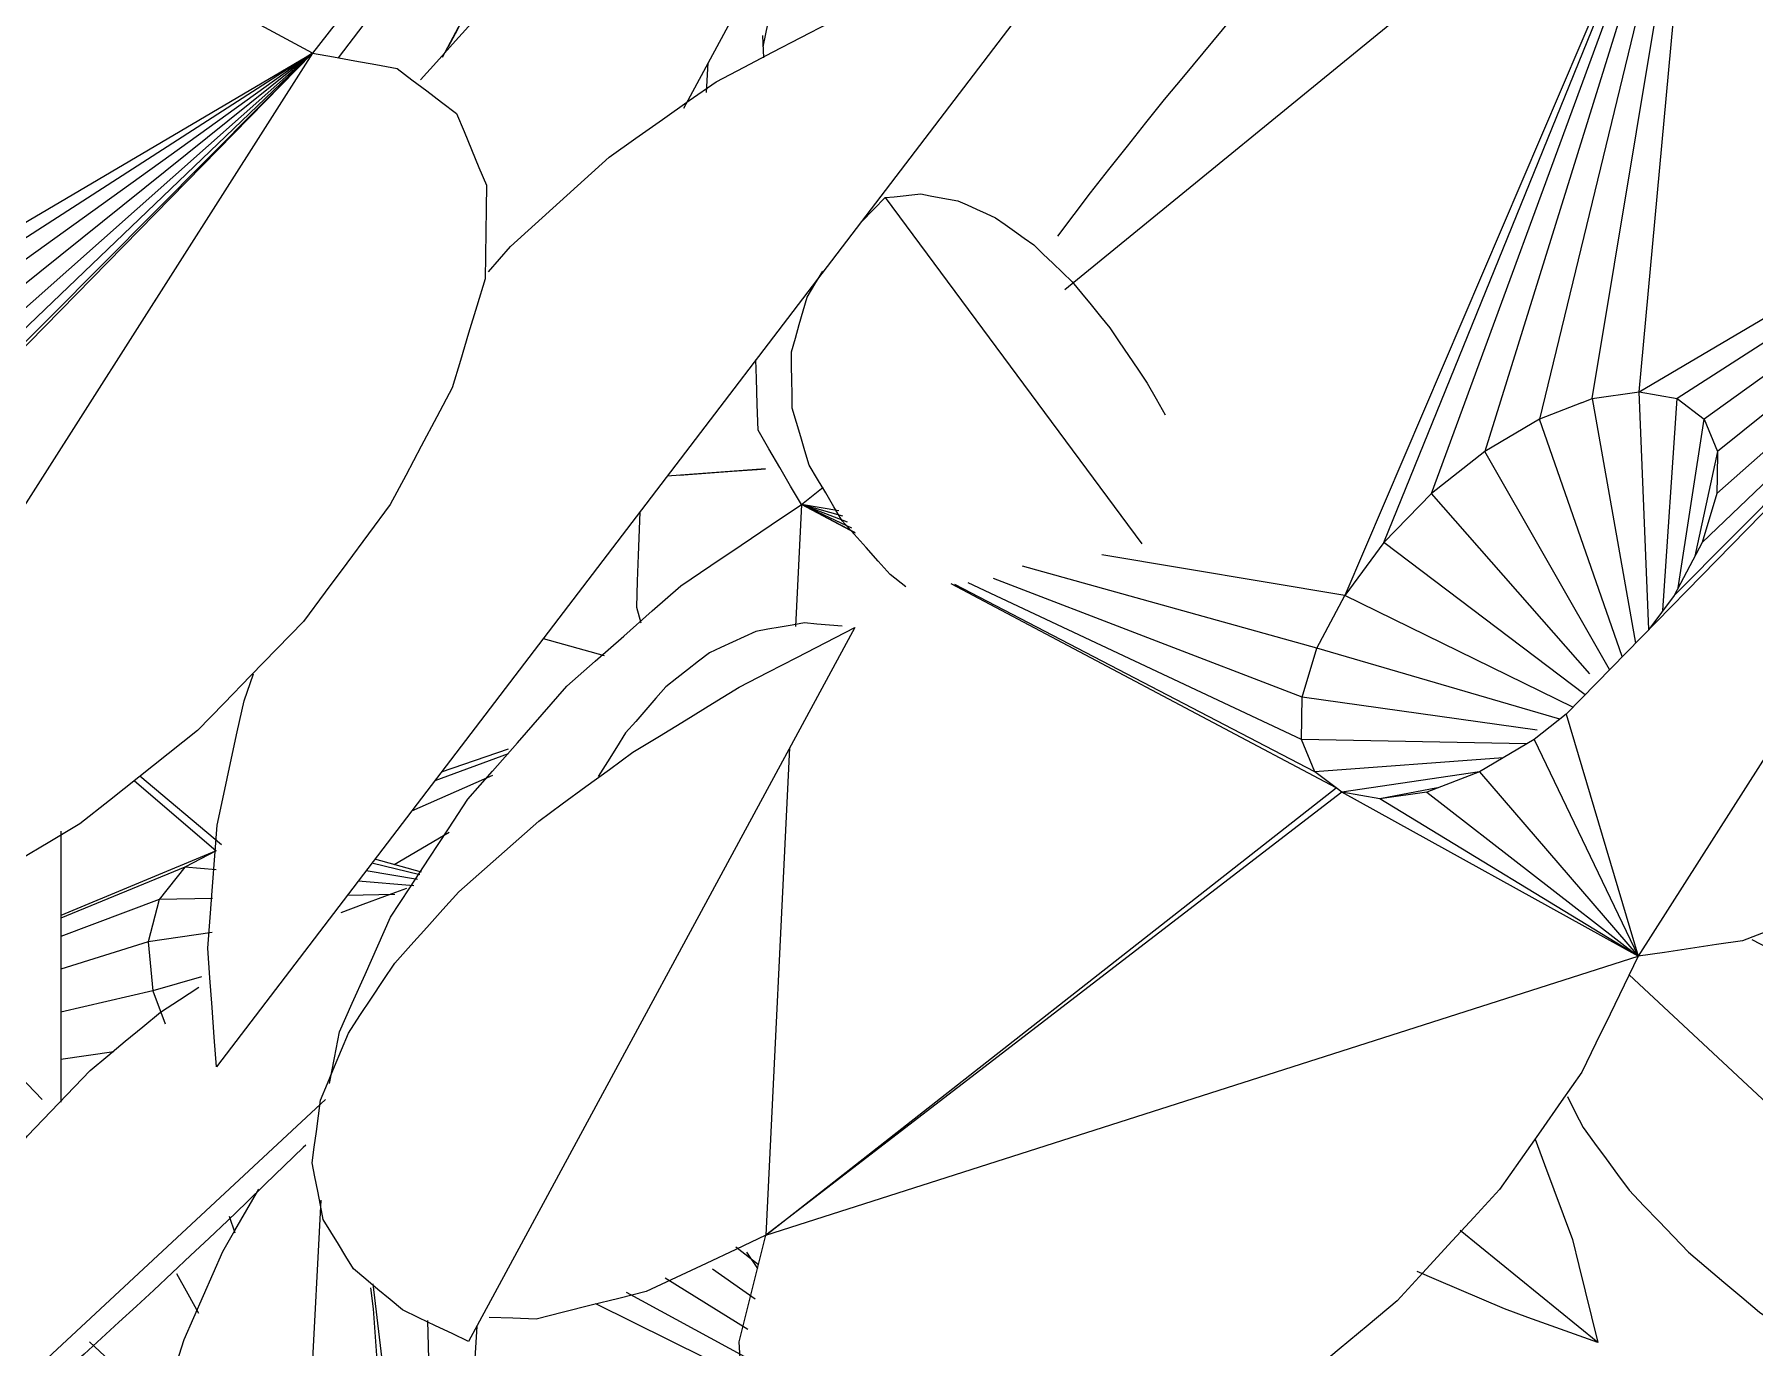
# Model space of a CAD drawing. Header units: metres. Extents: x 13.9 to 26.7, y -0.2 to 3.2.
# Drawn here: x 21.1602 to 21.2292, y 1.5517 to 1.6043 of the extents above; entities that cross this region are included whole.
import ezdxf

# ---------------------------------------------------------------- set-up
doc = ezdxf.new("R2010")
doc.units = ezdxf.units.M
for name, color, linetype, lineweight in [('Importações nas famílias', 10, 'Continuous', 5), ('Quadro estrutural', 7, 'Continuous', 5), ('Vegetação', 7, 'Continuous', 5)]:
    doc.layers.add(name, color=color, linetype=linetype, lineweight=lineweight)

# ---------------------------------------------------------------- blocks, each defined once
blk = doc.blocks.new('Planta_pergolado_12200 - plantas pergolado_skp_Component_12-V46-Corte 1')
at = {"layer": 'Importações nas famílias'}
for p, q in [((16.698752, 1.012102), (16.698248, 1.021871)), ((16.695455, 1.015066), (16.695533, 1.013999)), ((16.705065, 1.005579), (16.705248, 1.006475)), ((16.696937, 1.002408), (16.697143, 1.001428)), ((16.699397, 0.999596), (16.699336, 1.000785))]:
    blk.add_line(p, q, dxfattribs=at)
at = {"layer": 'Importações nas famílias', "flags": 128}
for points in [[(16.695536, 1.025131), (16.69547, 1.024198), (16.695404, 1.023264)], [(16.695404, 1.023264), (16.695386, 1.022262), (16.695368, 1.02126), (16.69535, 1.020258), (16.695332, 1.019255)], [(16.695332, 1.019255), (16.695363, 1.018208), (16.695393, 1.017161), (16.695424, 1.016114), (16.695455, 1.015066)], [(16.705647, 1.01041), (16.705646, 1.011396), (16.705646, 1.012174)], [(16.705248, 1.006475), (16.705348, 1.007459), (16.705448, 1.008443), (16.705547, 1.009426), (16.705647, 1.01041)], [(16.696286, 1.006422), (16.696434, 1.005509), (16.696601, 1.004475), (16.696769, 1.003442), (16.696937, 1.002408)]]:
    blk.add_lwpolyline(points, dxfattribs=at)
blk = doc.blocks.new('Planta_pergolado_12200 - plantas pergolado_skp_Component_16-V2836-Corte 1')
at = {"extrusion": (0, 0, -1), "zscale": -0.9999999999999996}
blk.add_blockref('Planta_pergolado_12200 - plantas pergolado_skp_Component_12-V46-Corte 1', (-37.88655, 0.602393), dxfattribs=at)
blk = doc.blocks.new('Planta_pergolado_12200 - plantas pergolado_skp_-V2895-Corte 1')
blk.add_blockref('Planta_pergolado_12200 - plantas pergolado_skp_Component_16-V2836-Corte 1', (0, 0))
blk = doc.blocks.new('Planta_pergolado_12200 - plantas pergolado_skp_Component_17-V2954-Corte 1')
at = {"layer": 'Importações nas famílias'}
for p, q in [((21.201521, 1.594086), (21.226844, 1.614766)), ((21.226844, 1.614766), (21.212754, 1.581822)), ((21.214325, 1.583936), (21.226844, 1.614766)), ((21.21624, 1.585906), (21.226844, 1.614766)), ((21.226844, 1.614766), (21.218367, 1.587597)), ((21.226844, 1.614766), (21.220562, 1.588895)), ((21.222675, 1.589711), (21.226844, 1.614766)), ((21.224562, 1.589989), (21.226844, 1.614766)), ((21.247591, 1.603573), (21.221634, 1.577061)), ((21.247591, 1.603573), (21.224529, 1.567351)), ((21.224562, 1.589989), (21.247591, 1.603573)), ((21.247591, 1.603573), (21.225971, 1.581822)), ((21.247591, 1.603573), (21.226096, 1.589711)), ((21.247591, 1.603573), (21.227091, 1.583936)), ((21.247591, 1.603573), (21.22717, 1.588895)), ((21.247591, 1.603573), (21.227685, 1.585906)), ((21.247591, 1.603573), (21.227712, 1.587597)), ((21.222675, 1.589711), (21.224562, 1.589989)), ((21.224955, 1.580456), (21.224562, 1.589989)), ((21.224562, 1.589989), (21.226096, 1.589711)), ((21.22225, 1.589547), (21.220562, 1.588895)), ((21.22225, 1.589547), (21.222675, 1.589711)), ((21.222675, 1.589711), (21.224414, 1.579901)), ((21.225519, 1.581215), (21.226096, 1.589711)), ((21.226096, 1.589711), (21.22717, 1.588895)), ((21.220562, 1.588895), (21.218367, 1.587597)), ((21.223889, 1.579365), (21.220562, 1.588895)), ((21.226127, 1.582118), (21.22717, 1.588895)), ((21.22717, 1.588895), (21.227712, 1.587597)), ((21.218367, 1.587597), (21.21624, 1.585906)), ((21.22338, 1.578845), (21.218367, 1.587597)), ((21.227712, 1.587597), (21.226801, 1.583388)), ((21.227712, 1.587597), (21.227696, 1.586583)), ((21.227696, 1.586583), (21.227685, 1.585906)), ((21.19096, 1.585462), (21.191824, 1.586167)), ((21.21624, 1.585906), (21.214325, 1.583936)), ((21.222586, 1.578677), (21.21624, 1.585906)), ((21.227685, 1.585906), (21.227091, 1.583936)), ((21.19096, 1.585462), (21.190721, 1.58057)), ((21.192461, 1.585211), (21.19096, 1.585462)), ((21.192617, 1.585), (21.19096, 1.585462)), ((21.1928, 1.584754), (21.19096, 1.585462)), ((21.192977, 1.584515), (21.19096, 1.585462)), ((21.1931, 1.584348), (21.19096, 1.585462)), ((21.193125, 1.584315), (21.19096, 1.585462)), ((21.214325, 1.583936), (21.212754, 1.581822)), ((21.222394, 1.577838), (21.214325, 1.583936)), ((21.227091, 1.583936), (21.225971, 1.581822)), ((21.212754, 1.581822), (21.203005, 1.58345)), ((21.21104, 1.577739), (21.198657, 1.582501)), ((21.211634, 1.579709), (21.199829, 1.582993)), ((21.212414, 1.574098), (21.19696, 1.582283)), ((21.211555, 1.574749), (21.19711, 1.582263)), ((21.211013, 1.576047), (21.197646, 1.582323)), ((21.211634, 1.579709), (21.212754, 1.581822)), ((21.221909, 1.577342), (21.212754, 1.581822)), ((21.225971, 1.581822), (21.224949, 1.580447)), ((21.21104, 1.577739), (21.211634, 1.579709)), ((21.221379, 1.576859), (21.211634, 1.579709)), ((21.211013, 1.576047), (21.21104, 1.577739)), ((21.220468, 1.576414), (21.21104, 1.577739)), ((21.221634, 1.577061), (21.220358, 1.576047)), ((21.221634, 1.577061), (21.224529, 1.567351)), ((21.190484, 1.575702), (21.18953, 1.556157)), ((21.220045, 1.575862), (21.211013, 1.576047)), ((21.211555, 1.574749), (21.211013, 1.576047)), ((21.220358, 1.576047), (21.218164, 1.574749)), ((21.220358, 1.576047), (21.224529, 1.567351)), ((21.21911, 1.575309), (21.211555, 1.574749)), ((21.212414, 1.574098), (21.211555, 1.574749)), ((21.218164, 1.574739), (21.21263, 1.573933)), ((21.218164, 1.574749), (21.21605, 1.573933)), ((21.218164, 1.574749), (21.224529, 1.567351)), ((21.18953, 1.556157), (21.212414, 1.574098)), ((21.21263, 1.573933), (21.18953, 1.556157)), ((21.21263, 1.573933), (21.212414, 1.574098)), ((21.214163, 1.573655), (21.21263, 1.573933)), ((21.224529, 1.567351), (21.21263, 1.573933)), ((21.216475, 1.574098), (21.214163, 1.573655)), ((21.21605, 1.573933), (21.214163, 1.573655)), ((21.224529, 1.567351), (21.214163, 1.573655)), ((21.21605, 1.573933), (21.224529, 1.567351)), ((21.18953, 1.556157), (21.224529, 1.567351))]:
    blk.add_line(p, q, dxfattribs=at)
at = {"layer": 'Importações nas famílias', "flags": 128}
for points in [[(21.189222, 1.588441), (21.189187, 1.589479), (21.189152, 1.590516), (21.189126, 1.591271)], [(21.19096, 1.585462), (21.190525, 1.586206), (21.190091, 1.586951), (21.189656, 1.587696), (21.189222, 1.588441)], [(21.186113, 1.582207), (21.187325, 1.583021), (21.188536, 1.583834), (21.189748, 1.584648), (21.19096, 1.585462)], [(21.181548, 1.578176), (21.182689, 1.579184), (21.18383, 1.580192), (21.184972, 1.581199), (21.186113, 1.582207)], [(21.177575, 1.573643), (21.178568, 1.574776), (21.179561, 1.575909), (21.180554, 1.577043), (21.181548, 1.578176)], [(21.174466, 1.568916), (21.175243, 1.570098), (21.17602, 1.571279), (21.176798, 1.572461), (21.177575, 1.573643)], [(21.233401, 1.569777), (21.23223, 1.569325), (21.231058, 1.568872), (21.229887, 1.56842), (21.228715, 1.567968)], [(21.172432, 1.564319), (21.17294, 1.565468), (21.173449, 1.566618), (21.173957, 1.567767), (21.174466, 1.568916)], [(21.228715, 1.567968), (21.227669, 1.567813), (21.226622, 1.567659), (21.225576, 1.567505), (21.224529, 1.567351)], [(21.224529, 1.567351), (21.223964, 1.566188), (21.223398, 1.565026), (21.222833, 1.563864), (21.222267, 1.562702)], [(21.172022, 1.562242), (21.172227, 1.56328), (21.172432, 1.564319)], [(21.222267, 1.562702), (21.221442, 1.561523), (21.220616, 1.560345), (21.219791, 1.559167), (21.218966, 1.557988)], [(21.218966, 1.557988), (21.217937, 1.556874), (21.216909, 1.55576), (21.21588, 1.554646), (21.214851, 1.553532)], [(21.18953, 1.556157), (21.18833, 1.555593), (21.18713, 1.555029), (21.185931, 1.554465), (21.184731, 1.553901)], [(21.18846, 1.55189), (21.188727, 1.552957), (21.188995, 1.554024), (21.189262, 1.55509), (21.18953, 1.556157)], [(21.184731, 1.553901), (21.183626, 1.553625), (21.18252, 1.553349), (21.181414, 1.553074), (21.180309, 1.552798)], [(21.214851, 1.553532), (21.21369, 1.552558), (21.212528, 1.551583), (21.211366, 1.550609), (21.210204, 1.549635)], [(21.180309, 1.552798), (21.179373, 1.552829), (21.178436, 1.552859)], [(21.188655, 1.548295), (21.188606, 1.549194), (21.188557, 1.550092), (21.188508, 1.550991), (21.18846, 1.55189)]]:
    blk.add_lwpolyline(points, dxfattribs=at)
blk = doc.blocks.new('Planta_pergolado_12200 - plantas pergolado_skp_Component_16-V2955-Corte 1')
blk.add_blockref('Planta_pergolado_12200 - plantas pergolado_skp_Component_17-V2954-Corte 1', (0, 0))
blk = doc.blocks.new('Planta_pergolado_12200 - plantas pergolado_skp_Component_12-V113-Corte 1')
at = {"layer": 'Importações nas famílias'}
blk.add_line((16.507928, 0.590257), (16.523421, 0.56162), dxfattribs=at)
at = {"layer": 'Importações nas famílias', "flags": 128}
for points in [[(16.512568, 0.587859), (16.511408, 0.588459), (16.510248, 0.589058), (16.509088, 0.589658), (16.507928, 0.590257)], [(16.508434, 0.590303), (16.50894, 0.590348), (16.509445, 0.590393), (16.509951, 0.590439)], [(16.509951, 0.590439), (16.510439, 0.590354), (16.510927, 0.590269), (16.511415, 0.590184), (16.511903, 0.5901)], [(16.511903, 0.5901), (16.512367, 0.589886), (16.512832, 0.589672), (16.513297, 0.589458), (16.513762, 0.589244)], [(16.513762, 0.589244), (16.514198, 0.588903), (16.514634, 0.588563), (16.515071, 0.588222), (16.515507, 0.587881)], [(16.516828, 0.585251), (16.515763, 0.585903), (16.514698, 0.586555), (16.513633, 0.587207), (16.512568, 0.587859)], [(16.515507, 0.587881), (16.515911, 0.587418), (16.516314, 0.586954), (16.516717, 0.58649), (16.51712, 0.586027)], [(16.51712, 0.586027), (16.517486, 0.585445), (16.517851, 0.584864), (16.518217, 0.584282)], [(16.520607, 0.582495), (16.519662, 0.583184), (16.518718, 0.583873), (16.517773, 0.584562), (16.516828, 0.585251)], [(16.523817, 0.579655), (16.523015, 0.580365), (16.522212, 0.581075), (16.52141, 0.581785), (16.520607, 0.582495)], [(16.526383, 0.576798), (16.525742, 0.577513), (16.5251, 0.578227), (16.524459, 0.578941), (16.523817, 0.579655)], [(16.528244, 0.573992), (16.527779, 0.574693), (16.527314, 0.575395), (16.526848, 0.576097), (16.526383, 0.576798)], [(16.529357, 0.571301), (16.529079, 0.571974), (16.528801, 0.572646), (16.528523, 0.573319), (16.528244, 0.573992)], [(16.529696, 0.568789), (16.529611, 0.569417), (16.529526, 0.570045), (16.529442, 0.570673), (16.529357, 0.571301)], [(16.529252, 0.566515), (16.529363, 0.567084), (16.529474, 0.567652), (16.529585, 0.568221), (16.529696, 0.568789)], [(16.528036, 0.564533), (16.52834, 0.565029), (16.528644, 0.565524), (16.528948, 0.56602), (16.529252, 0.566515)], [(16.526077, 0.562888), (16.526567, 0.563299), (16.527057, 0.563711), (16.527547, 0.564122), (16.528036, 0.564533)], [(16.523421, 0.56162), (16.524085, 0.561937), (16.524749, 0.562254), (16.525413, 0.562571), (16.526077, 0.562888)]]:
    blk.add_lwpolyline(points, dxfattribs=at)
blk = doc.blocks.new('Planta_pergolado_12200 - plantas pergolado_skp_Component_12-V2963-Corte 1')
at = {"layer": 'Importações nas famílias'}
for p, q in [((21.201429, 1.607396), (21.167491, 1.562912)), ((21.17841, 1.594799), (21.179289, 1.595818)), ((21.168595, 1.577595), (21.168982, 1.578677))]:
    blk.add_line(p, q, dxfattribs=at)
at = {"layer": 'Importações nas famílias', "flags": 128}
for points in [[(21.196735, 1.606461), (21.197908, 1.606695), (21.199082, 1.606928), (21.200256, 1.607162), (21.201429, 1.607396)], [(21.192066, 1.604788), (21.193233, 1.605206), (21.194401, 1.605624), (21.195568, 1.606043), (21.196735, 1.606461)], [(21.187532, 1.602417), (21.188666, 1.60301), (21.189799, 1.603603), (21.190933, 1.604195), (21.192066, 1.604788)], [(21.18324, 1.599403), (21.184313, 1.600157), (21.185386, 1.60091), (21.186459, 1.601664), (21.187532, 1.602417)], [(21.179289, 1.595818), (21.180276, 1.596714), (21.181264, 1.597611), (21.182252, 1.598507), (21.18324, 1.599403)], [(21.167513, 1.572606), (21.167783, 1.573853), (21.168054, 1.575101), (21.168324, 1.576348), (21.168595, 1.577595)], [(21.167142, 1.567673), (21.167235, 1.568906), (21.167327, 1.570139), (21.16742, 1.571372), (21.167513, 1.572606)], [(21.167491, 1.562912), (21.167403, 1.564102), (21.167316, 1.565292), (21.167229, 1.566483), (21.167142, 1.567673)]]:
    blk.add_lwpolyline(points, dxfattribs=at)
blk = doc.blocks.new('Planta_pergolado_12200 - plantas pergolado_skp_Component_17-V2964-Corte 1')
at = {"layer": 'Importações nas famílias'}
for p, q in [((21.171338, 1.603573), (21.150591, 1.614766)), ((21.171338, 1.603573), (21.14538, 1.577061)), ((21.171338, 1.603573), (21.148276, 1.567351)), ((21.148309, 1.589989), (21.171338, 1.603573)), ((21.171338, 1.603573), (21.149718, 1.581822)), ((21.171338, 1.603573), (21.149842, 1.589711)), ((21.171338, 1.603573), (21.150838, 1.583936)), ((21.171338, 1.603573), (21.150917, 1.588895)), ((21.171338, 1.603573), (21.151432, 1.585906)), ((21.171338, 1.603573), (21.151459, 1.587597))]:
    blk.add_line(p, q, dxfattribs=at)
at = {"layer": 'Importações nas famílias', "flags": 128}
for points in [[(21.174995, 1.608222), (21.17408, 1.607059), (21.173166, 1.605897), (21.172252, 1.604735), (21.171338, 1.603573)], [(21.171338, 1.603573), (21.172188, 1.603418), (21.173038, 1.603264), (21.173888, 1.60311), (21.174738, 1.602956)], [(21.174738, 1.602956), (21.175333, 1.602503), (21.175929, 1.602051), (21.176524, 1.601599), (21.17712, 1.601146)], [(21.17712, 1.601146), (21.177421, 1.600427), (21.177721, 1.599707), (21.178022, 1.598988), (21.178322, 1.598268)], [(21.178322, 1.598268), (21.178308, 1.59733), (21.178293, 1.596393), (21.178278, 1.595455), (21.178263, 1.594517)], [(21.178263, 1.594517), (21.177934, 1.593425), (21.177605, 1.592333), (21.177275, 1.591241), (21.176946, 1.590149)], [(21.176946, 1.590149), (21.176325, 1.588977), (21.175704, 1.587805), (21.175082, 1.586634), (21.174461, 1.585462)], [(21.174461, 1.585462), (21.17359, 1.58429), (21.172719, 1.583118), (21.171848, 1.581946), (21.170977, 1.580774)], [(21.170977, 1.580774), (21.169916, 1.579682), (21.168855, 1.57859), (21.167794, 1.577498), (21.166732, 1.576406)], [(21.166732, 1.576406), (21.165553, 1.575468), (21.164374, 1.574531), (21.163195, 1.573593), (21.162015, 1.572655)], [(21.162015, 1.572655), (21.160799, 1.571936), (21.159582, 1.571216), (21.158365, 1.570497), (21.157148, 1.569777)]]:
    blk.add_lwpolyline(points, dxfattribs=at)
blk = doc.blocks.new('Planta_pergolado_12200 - plantas pergolado_skp_Component_16-V2965-Corte 1')
for name in ['Planta_pergolado_12200 - plantas pergolado_skp_Component_17-V2964-Corte 1', 'Planta_pergolado_12200 - plantas pergolado_skp_Component_12-V2963-Corte 1']:
    blk.add_blockref(name, (0, 0))
at = {"extrusion": (0, 0, -1), "zscale": -0.9999999999999996}
blk.add_blockref('Planta_pergolado_12200 - plantas pergolado_skp_Component_12-V113-Corte 1', (-37.701026, 0.990277), dxfattribs=at)
blk = doc.blocks.new('Planta_pergolado_12200 - plantas pergolado_skp_-V2966-Corte 1')
for name in ['Planta_pergolado_12200 - plantas pergolado_skp_Component_16-V2965-Corte 1', 'Planta_pergolado_12200 - plantas pergolado_skp_Component_16-V2955-Corte 1']:
    blk.add_blockref(name, (0, 0))
blk = doc.blocks.new('Planta_pergolado_12200 - plantas pergolado_skp_-V2967-Corte 1')
blk.add_blockref('Planta_pergolado_12200 - plantas pergolado_skp_-V2966-Corte 1', (0, 0))
blk = doc.blocks.new('Planta_pergolado_12200 - plantas pergolado_skp_-V2968-Corte 1')
for name in ['Planta_pergolado_12200 - plantas pergolado_skp_-V2967-Corte 1', 'Planta_pergolado_12200 - plantas pergolado_skp_-V2895-Corte 1']:
    blk.add_blockref(name, (0, 0))
blk = doc.blocks.new('Planta_pergolado_12200 - plantas pergolado_skp_Component_12-V3079-Corte 1')
at = {"layer": 'Importações nas famílias'}
for p, q in [((21.152576, 1.543672), (21.171859, 1.561609)), ((21.171069, 1.559773), (21.170968, 1.559674))]:
    blk.add_line(p, q, dxfattribs=at)
at = {"layer": 'Importações nas famílias', "flags": 128}
for points in [[(21.172499, 1.569105), (21.173373, 1.569431), (21.174248, 1.569757), (21.175123, 1.570082)], [(21.16524, 1.565103), (21.166009, 1.565606), (21.166779, 1.566109)], [(21.162426, 1.562771), (21.16313, 1.563354), (21.163833, 1.563937), (21.164537, 1.56452), (21.16524, 1.565103)], [(21.159907, 1.560142), (21.160536, 1.560799), (21.161166, 1.561456), (21.161796, 1.562114), (21.162426, 1.562771)], [(21.15771, 1.557246), (21.158259, 1.55797), (21.158808, 1.558694), (21.159357, 1.559418), (21.159907, 1.560142)], [(21.170968, 1.559674), (21.170209, 1.55894), (21.16945, 1.558206), (21.168691, 1.557471), (21.167931, 1.556737)], [(21.15586, 1.554115), (21.156322, 1.554898), (21.156785, 1.555681), (21.157247, 1.556464), (21.15771, 1.557246)], [(21.167931, 1.556737), (21.167193, 1.556041), (21.166455, 1.555345), (21.165717, 1.554649), (21.164978, 1.553953)], [(21.154377, 1.550785), (21.154748, 1.551617), (21.155118, 1.55245), (21.155489, 1.553283), (21.15586, 1.554115)], [(21.164978, 1.553953), (21.164279, 1.553312), (21.163579, 1.55267), (21.162879, 1.552028), (21.162179, 1.551387)], [(21.162179, 1.551387), (21.161534, 1.550814), (21.160889, 1.550242), (21.160244, 1.54967), (21.159599, 1.549098)], [(21.153279, 1.547291), (21.153553, 1.548164), (21.153828, 1.549038), (21.154102, 1.549911), (21.154377, 1.550785)], [(21.159599, 1.549098), (21.159024, 1.548609), (21.158449, 1.548119), (21.157874, 1.54763), (21.157299, 1.547141)], [(21.152576, 1.543672), (21.152752, 1.544577), (21.152927, 1.545481), (21.153103, 1.546386), (21.153279, 1.547291)], [(21.157299, 1.547141), (21.156807, 1.546746), (21.156316, 1.546351), (21.155824, 1.545956), (21.155332, 1.545561)], [(21.155332, 1.545561), (21.154936, 1.54527), (21.154539, 1.544978), (21.154142, 1.544687), (21.153746, 1.544396)], [(21.153746, 1.544396), (21.153453, 1.544215), (21.153161, 1.544034), (21.152869, 1.543853), (21.152576, 1.543672)]]:
    blk.add_lwpolyline(points, dxfattribs=at)
blk = doc.blocks.new('Planta_pergolado_12200 - plantas pergolado_skp_Component_12-V3080-Corte 1')
at = {"layer": 'Importações nas famílias'}
for p, q in [((21.169643, 1.51786), (21.171691, 1.557572)), ((21.173668, 1.554047), (21.173781, 1.553203))]:
    blk.add_line(p, q, dxfattribs=at)
at = {"layer": 'Importações nas famílias', "flags": 128}
for points in [[(21.16775, 1.555512), (21.168229, 1.556345), (21.168708, 1.557177), (21.169186, 1.558009)], [(21.166191, 1.551979), (21.166581, 1.552863), (21.16697, 1.553746), (21.16736, 1.554629), (21.16775, 1.555512)], [(21.173781, 1.553203), (21.173847, 1.55227), (21.173913, 1.551336), (21.173979, 1.550403), (21.174046, 1.549469)], [(21.165006, 1.548281), (21.165302, 1.549206), (21.165598, 1.55013), (21.165895, 1.551055), (21.166191, 1.551979)], [(21.174046, 1.549469), (21.174063, 1.548467), (21.174081, 1.547465), (21.174099, 1.546462), (21.174117, 1.54546)], [(21.164207, 1.54446), (21.164407, 1.545415), (21.164607, 1.54637), (21.164806, 1.547326), (21.165006, 1.548281)], [(21.174117, 1.54546), (21.174087, 1.544413), (21.174056, 1.543366), (21.174025, 1.542318), (21.173995, 1.541271)], [(21.163805, 1.540556), (21.163906, 1.541532), (21.164006, 1.542508), (21.164107, 1.543484), (21.164207, 1.54446)], [(21.173995, 1.541271), (21.173916, 1.540203), (21.173838, 1.539136), (21.173759, 1.538068), (21.173681, 1.537)], [(21.163803, 1.536615), (21.163803, 1.5376), (21.163804, 1.538586), (21.163804, 1.539571), (21.163805, 1.540556)], [(21.173681, 1.537), (21.173556, 1.535937), (21.173432, 1.534874), (21.173308, 1.533811), (21.173183, 1.532748)], [(21.164201, 1.53268), (21.164101, 1.533664), (21.164002, 1.534648), (21.163902, 1.535631), (21.163803, 1.536615)], [(21.173183, 1.532748), (21.173015, 1.531714), (21.172848, 1.53068), (21.17268, 1.529647), (21.172513, 1.528613)], [(21.164995, 1.528794), (21.164797, 1.529765), (21.164598, 1.530737), (21.164399, 1.531708), (21.164201, 1.53268)], [(21.166176, 1.525001), (21.165881, 1.525949), (21.165586, 1.526897), (21.16529, 1.527846), (21.164995, 1.528794)], [(21.172513, 1.528613), (21.172306, 1.527633), (21.172099, 1.526653), (21.171893, 1.525673), (21.171686, 1.524693)], [(21.167731, 1.521343), (21.167342, 1.522257), (21.166954, 1.523172), (21.166565, 1.524086), (21.166176, 1.525001)], [(21.171686, 1.524693), (21.171445, 1.52379), (21.171204, 1.522887), (21.170963, 1.521984), (21.170722, 1.521081)], [(21.169643, 1.51786), (21.169165, 1.51873), (21.168687, 1.519601), (21.168209, 1.520472), (21.167731, 1.521343)], [(21.170722, 1.521081), (21.170452, 1.520275), (21.170182, 1.51947), (21.169913, 1.518665), (21.169643, 1.51786)]]:
    blk.add_lwpolyline(points, dxfattribs=at)
blk = doc.blocks.new('Planta_pergolado_12200 - plantas pergolado_skp_Component_12-V3081-Corte 1')
at = {"layer": 'Importações nas famílias'}
for p, q in [((21.19432, 1.597775), (21.20461, 1.58389)), ((21.195139, 1.582163), (21.194517, 1.582664))]:
    blk.add_line(p, q, dxfattribs=at)
at = {"layer": 'Importações nas famílias', "flags": 128}
for points in [[(21.193383, 1.596819), (21.193852, 1.597297), (21.19432, 1.597775)], [(21.19432, 1.597775), (21.194677, 1.597811), (21.195034, 1.597847), (21.195391, 1.597883), (21.195747, 1.59792)], [(21.195747, 1.59792), (21.196117, 1.597852), (21.196487, 1.597784), (21.196857, 1.597717), (21.197227, 1.597649)], [(21.197227, 1.597649), (21.197606, 1.597479), (21.197985, 1.597308), (21.198363, 1.597138), (21.198742, 1.596967)], [(21.198742, 1.596967), (21.199126, 1.596696), (21.199509, 1.596424), (21.199893, 1.596152), (21.200277, 1.595881)], [(21.200277, 1.595881), (21.200661, 1.595511), (21.201045, 1.595142), (21.201429, 1.594772), (21.201813, 1.594402)], [(21.191182, 1.593784), (21.191498, 1.594304), (21.191814, 1.594824)], [(21.201813, 1.594402), (21.202194, 1.593939), (21.202574, 1.593475), (21.202954, 1.593012), (21.203335, 1.592548)], [(21.190557, 1.591587), (21.190714, 1.592136), (21.19087, 1.592686), (21.191026, 1.593235), (21.191182, 1.593784)], [(21.203335, 1.592548), (21.203707, 1.591996), (21.204079, 1.591444), (21.204452, 1.590891), (21.204824, 1.590339)], [(21.190587, 1.589324), (21.19058, 1.589889), (21.190572, 1.590455), (21.190565, 1.591021), (21.190557, 1.591587)], [(21.204824, 1.590339), (21.205185, 1.589704), (21.205545, 1.589069)], [(21.19127, 1.587046), (21.191099, 1.587616), (21.190928, 1.588185), (21.190758, 1.588754), (21.190587, 1.589324)], [(21.19259, 1.584809), (21.19226, 1.585368), (21.19193, 1.585928), (21.1916, 1.586487), (21.19127, 1.587046)], [(21.194517, 1.582664), (21.194036, 1.5832), (21.193554, 1.583736), (21.193072, 1.584273), (21.19259, 1.584809)]]:
    blk.add_lwpolyline(points, dxfattribs=at)
blk = doc.blocks.new('Planta_pergolado_12200 - plantas pergolado_skp_Component_12-V676-Corte 1')
at = {"layer": 'Importações nas famílias'}
blk.add_line((16.66365, 1.560073), (16.669163, 1.56457), dxfattribs=at)
at = {"layer": 'Importações nas famílias', "flags": 128}
for points in [[(16.666151, 1.568226), (16.665779, 1.56722), (16.665408, 1.566214), (16.665036, 1.565207), (16.664664, 1.564201)], [(16.664664, 1.564201), (16.664411, 1.563169), (16.664157, 1.562137), (16.663903, 1.561105), (16.66365, 1.560073)], [(16.667382, 1.561421), (16.668295, 1.561813), (16.669208, 1.562204), (16.670121, 1.562595), (16.670896, 1.562927)], [(16.66365, 1.560073), (16.664583, 1.56041), (16.665516, 1.560747), (16.666449, 1.561084), (16.667382, 1.561421)]]:
    blk.add_lwpolyline(points, dxfattribs=at)
blk = doc.blocks.new('Planta_pergolado_12200 - plantas pergolado_skp_Component_17-V3083-Corte 1')
at = {"layer": 'Importações nas famílias'}
for p, q in [((21.223311, 1.619418), (21.230319, 1.625063)), ((21.226539, 1.618404), (21.230319, 1.625063)), ((21.226609, 1.618423), (21.230319, 1.625063)), ((21.228808, 1.618947), (21.229511, 1.619842))]:
    blk.add_line(p, q, dxfattribs=at)
at = {"layer": 'Importações nas famílias', "flags": 128}
for points in [[(21.232921, 1.632098), (21.232324, 1.631486), (21.231727, 1.630874), (21.231131, 1.630262)], [(21.231131, 1.630262), (21.230426, 1.629486), (21.22972, 1.628709), (21.229015, 1.627933), (21.22831, 1.627156)], [(21.232856, 1.628465), (21.233352, 1.629181), (21.233849, 1.629898)], [(21.234342, 1.628924), (21.233881, 1.628528), (21.23342, 1.628131), (21.232959, 1.627735)], [(21.230319, 1.625063), (21.230953, 1.625913), (21.231587, 1.626764), (21.232222, 1.627614), (21.232856, 1.628465)], [(21.232959, 1.627735), (21.232299, 1.627067), (21.231639, 1.626399), (21.230979, 1.625731), (21.230319, 1.625063)], [(21.22831, 1.627156), (21.227545, 1.626268), (21.22678, 1.62538), (21.226015, 1.624492), (21.225249, 1.623603)], [(21.232327, 1.623651), (21.232845, 1.624418), (21.233364, 1.625186), (21.233882, 1.625953)], [(21.225249, 1.623603), (21.224476, 1.622664), (21.223703, 1.621725), (21.22293, 1.620785), (21.222157, 1.619846)], [(21.229511, 1.619842), (21.230215, 1.620795), (21.230919, 1.621747), (21.231623, 1.622699), (21.232327, 1.623651)], [(21.215525, 1.613059), (21.214955, 1.612485), (21.214385, 1.611912)], [(21.214385, 1.611912), (21.213698, 1.611164), (21.213011, 1.610417), (21.212324, 1.609669), (21.211637, 1.608922)], [(21.211637, 1.608922), (21.210879, 1.608051), (21.210122, 1.607181), (21.209365, 1.60631), (21.208608, 1.60544)], [(21.208608, 1.60544), (21.207832, 1.604506), (21.207056, 1.603571), (21.20628, 1.602637), (21.205504, 1.601703)], [(21.205504, 1.601703), (21.204763, 1.600769), (21.204021, 1.599835), (21.20328, 1.598901), (21.202538, 1.597966)], [(21.202538, 1.597966), (21.201881, 1.597096), (21.201225, 1.596225)]]:
    blk.add_lwpolyline(points, dxfattribs=at)
blk = doc.blocks.new('Planta_pergolado_12200 - plantas pergolado_skp_Component_16-V3084-Corte 1')
for name in ['Planta_pergolado_12200 - plantas pergolado_skp_Component_17-V3083-Corte 1', 'Planta_pergolado_12200 - plantas pergolado_skp_Component_12-V3081-Corte 1', 'Planta_pergolado_12200 - plantas pergolado_skp_Component_12-V3079-Corte 1', 'Planta_pergolado_12200 - plantas pergolado_skp_Component_12-V3080-Corte 1']:
    blk.add_blockref(name, (0, 0))
at = {"extrusion": (0, 0, -1), "zscale": -0.9999999999999996}
blk.add_blockref('Planta_pergolado_12200 - plantas pergolado_skp_Component_12-V676-Corte 1', (-37.88655, -0.008219), dxfattribs=at)
blk = doc.blocks.new('Planta_pergolado_12200 - plantas pergolado_skp_-V3114-Corte 1')
blk.add_blockref('Planta_pergolado_12200 - plantas pergolado_skp_Component_16-V3084-Corte 1', (0, 0))
blk = doc.blocks.new('Planta_pergolado_12200 - plantas pergolado_skp_Component_12-V521-Corte 1')
at = {"layer": 'Importações nas famílias'}
for p, q in [((16.70852, 1.003779), (16.710008, 1.001005)), ((16.709479, 1.001956), (16.709761, 1.001424))]:
    blk.add_line(p, q, dxfattribs=at)
at = {"layer": 'Importações nas famílias', "flags": 128}
for points in [[(16.712558, 1.003034), (16.711549, 1.00322), (16.710539, 1.003406), (16.70953, 1.003593), (16.70852, 1.003779)], [(16.709, 1.002867), (16.709239, 1.002412), (16.709479, 1.001956)]]:
    blk.add_lwpolyline(points, dxfattribs=at)
blk = doc.blocks.new('Planta_pergolado_12200 - plantas pergolado_skp_Component_16-V3176-Corte 1')
at = {"extrusion": (0, 0, -1), "zscale": -1}
blk.add_blockref('Planta_pergolado_12200 - plantas pergolado_skp_Component_12-V521-Corte 1', (-37.88655, 0.602393), dxfattribs=at)
blk = doc.blocks.new('Planta_pergolado_12200 - plantas pergolado_skp_-V3234-Corte 1')
blk.add_blockref('Planta_pergolado_12200 - plantas pergolado_skp_Component_16-V3176-Corte 1', (0, 0))
blk = doc.blocks.new('Planta_pergolado_12200 - plantas pergolado_skp_Component_12-V3035-Corte 1')
at = {"layer": 'Importações nas famílias'}
blk.add_line((21.18951, 0.976285), (21.185566, 0.975992), dxfattribs=at)
at = {"layer": 'Importações nas famílias', "flags": 128}
for points in [[(21.186068, 0.976033), (21.187121, 0.976111), (21.188175, 0.976189)], [(21.188175, 0.976189), (21.189186, 0.976264), (21.18951, 0.976288)]]:
    blk.add_lwpolyline(points, dxfattribs=at)
blk = doc.blocks.new('Planta_pergolado_12200 - plantas pergolado_skp_Component_12-V3237-Corte 1')
at = {"layer": 'Importações nas famílias'}
for p, q in [((21.157426, 1.556526), (21.147513, 1.565783)), ((21.165382, 1.549097), (21.162392, 1.551889))]:
    blk.add_line(p, q, dxfattribs=at)
at = {"layer": 'Importações nas famílias', "flags": 128}
for points in [[(21.154234, 1.56665), (21.153566, 1.566988), (21.152898, 1.567325), (21.15223, 1.567663), (21.151581, 1.567991)], [(21.15683, 1.564918), (21.156181, 1.565351), (21.155532, 1.565784), (21.154883, 1.566217), (21.154234, 1.56665)], [(21.159322, 1.562823), (21.158699, 1.563346), (21.158076, 1.56387), (21.157453, 1.564394), (21.15683, 1.564918)], [(21.160502, 1.561605), (21.159912, 1.562214), (21.159322, 1.562823)], [(21.144778, 1.560477), (21.145239, 1.559849), (21.1457, 1.559221), (21.146161, 1.558593), (21.146622, 1.557965)], [(21.146622, 1.557965), (21.147217, 1.557344), (21.147811, 1.556723), (21.148406, 1.556101), (21.149, 1.55548)], [(21.149, 1.55548), (21.149714, 1.55488), (21.150428, 1.554279), (21.151141, 1.553679), (21.151855, 1.553079)], [(21.16678, 1.553024), (21.166357, 1.55379), (21.165903, 1.554609)], [(21.151855, 1.553079), (21.152672, 1.552514), (21.153488, 1.551949), (21.154305, 1.551384)], [(21.158721, 1.548753), (21.159683, 1.548298), (21.160646, 1.547842), (21.161608, 1.547386), (21.16257, 1.54693)], [(21.16257, 1.54693), (21.163572, 1.546546), (21.164574, 1.546161)]]:
    blk.add_lwpolyline(points, dxfattribs=at)
blk = doc.blocks.new('Planta_pergolado_12200 - plantas pergolado_skp_Component_16-V3239-Corte 1')
for name, p in [('Planta_pergolado_12200 - plantas pergolado_skp_Component_12-V3035-Corte 1', (0, 0.610611)), ('Planta_pergolado_12200 - plantas pergolado_skp_Component_12-V3237-Corte 1', (0, 0))]:
    blk.add_blockref(name, p)
blk = doc.blocks.new('Planta_pergolado_12200 - plantas pergolado_skp_Component_12-V668-Corte 1')
at = {"layer": 'Importações nas famílias'}
for p, q in [((16.649472, 0.952161), (16.662382, 0.964216)), ((16.642654, 0.951397), (16.643107, 0.952217)), ((16.653889, 0.948427), (16.652989, 0.94791))]:
    blk.add_line(p, q, dxfattribs=at)
at = {"layer": 'Importações nas famílias', "flags": 128}
for points in [[(16.654777, 0.964258), (16.655444, 0.964595), (16.656112, 0.964933), (16.65678, 0.96527), (16.657448, 0.965608)], [(16.65218, 0.962525), (16.652829, 0.962959), (16.653479, 0.963392), (16.654128, 0.963825), (16.654777, 0.964258)], [(16.649689, 0.96043), (16.650312, 0.960954), (16.650935, 0.961478), (16.651557, 0.962002), (16.65218, 0.962525)], [(16.647329, 0.957995), (16.647919, 0.958604), (16.648509, 0.959212), (16.649099, 0.959821), (16.649689, 0.96043)], [(16.664866, 0.959324), (16.664549, 0.958704), (16.664232, 0.958084)], [(16.645127, 0.955247), (16.645677, 0.955934), (16.646228, 0.956621), (16.646778, 0.957308), (16.647329, 0.957995)], [(16.664232, 0.958084), (16.663771, 0.957456), (16.66331, 0.956829), (16.662849, 0.956201), (16.662388, 0.955573)], [(16.643107, 0.952217), (16.643612, 0.952974), (16.644117, 0.953732), (16.644622, 0.954489), (16.645127, 0.955247)], [(16.662388, 0.955573), (16.661793, 0.954951), (16.661199, 0.95433), (16.660605, 0.953709), (16.66001, 0.953087)], [(16.66001, 0.953087), (16.659296, 0.952487), (16.658583, 0.951887), (16.657869, 0.951287), (16.657155, 0.950686)], [(16.657155, 0.950686), (16.656339, 0.950122), (16.655522, 0.949557), (16.654706, 0.948992), (16.653889, 0.948427)]]:
    blk.add_lwpolyline(points, dxfattribs=at)
blk = doc.blocks.new('Planta_pergolado_12200 - plantas pergolado_skp_Component_16-V3270-Corte 1')
at = {"extrusion": (0, 0, -1), "zscale": -1}
blk.add_blockref('Planta_pergolado_12200 - plantas pergolado_skp_Component_12-V668-Corte 1', (-37.88655, 0.602393), dxfattribs=at)
blk = doc.blocks.new('Planta_pergolado_12200 - plantas pergolado_skp_Component_12-V692-Corte 1')
at = {"layer": 'Importações nas famílias'}
blk.add_line((16.692422, 1.013565), (16.700325, 0.998956), dxfattribs=at)
at = {"layer": 'Importações nas famílias', "flags": 128}
for points in [[(16.697062, 1.011167), (16.695902, 1.011766), (16.694742, 1.012366), (16.693582, 1.012966), (16.692422, 1.013565)], [(16.692927, 1.01361), (16.693433, 1.013656), (16.693939, 1.013701), (16.694444, 1.013746)], [(16.694444, 1.013746), (16.694932, 1.013662), (16.69542, 1.013577), (16.695908, 1.013492), (16.696396, 1.013407)], [(16.696396, 1.013407), (16.696861, 1.013193), (16.697326, 1.012979), (16.69779, 1.012766), (16.698255, 1.012552)], [(16.698255, 1.012552), (16.698692, 1.012211), (16.699128, 1.01187), (16.699564, 1.01153), (16.700001, 1.011189)], [(16.701321, 1.008559), (16.700257, 1.009211), (16.699192, 1.009863), (16.698127, 1.010515), (16.697062, 1.011167)], [(16.700001, 1.011189), (16.700404, 1.010725), (16.700807, 1.010262), (16.70121, 1.009798), (16.701614, 1.009334)], [(16.701614, 1.009334), (16.701979, 1.008753), (16.702345, 1.008171), (16.70271, 1.00759)], [(16.705101, 1.005803), (16.704156, 1.006492), (16.703211, 1.007181), (16.702266, 1.00787), (16.701321, 1.008559)], [(16.708311, 1.002963), (16.707508, 1.003673), (16.706706, 1.004383), (16.705903, 1.005093), (16.705101, 1.005803)], [(16.710877, 1.000106), (16.710235, 1.00082), (16.709594, 1.001535), (16.708952, 1.002249), (16.708311, 1.002963)]]:
    blk.add_lwpolyline(points, dxfattribs=at)
blk = doc.blocks.new('Planta_pergolado_12200 - plantas pergolado_skp_Component_12-V3092-Corte 1')
at = {"layer": 'Importações nas famílias'}
for p, q in [((21.202459, 1.032208), (21.197636, 1.025886)), ((21.194274, 1.021479), (21.172373, 0.992773))]:
    blk.add_line(p, q, dxfattribs=at)
at = {"layer": 'Importações nas famílias', "flags": 128}
for points in [[(21.198939, 1.031507), (21.200112, 1.031741), (21.201286, 1.031975), (21.202459, 1.032208)], [(21.188563, 1.027229), (21.189696, 1.027822), (21.19083, 1.028415), (21.191963, 1.029008)], [(21.18427, 1.024216), (21.185343, 1.024969), (21.186416, 1.025723), (21.18749, 1.026476), (21.188563, 1.027229)], [(21.180319, 1.02063), (21.181307, 1.021526), (21.182295, 1.022423), (21.183282, 1.023319), (21.18427, 1.024216)], [(21.17919, 1.019322), (21.17944, 1.019612), (21.180319, 1.02063)]]:
    blk.add_lwpolyline(points, dxfattribs=at)
blk = doc.blocks.new('Planta_pergolado_12200 - plantas pergolado_skp_Component_16-V3280-Corte 1')
blk.add_blockref('Planta_pergolado_12200 - plantas pergolado_skp_Component_12-V3092-Corte 1', (0, 0.610611))
at = {"extrusion": (0, 0, -1), "zscale": -0.9999999999999996}
blk.add_blockref('Planta_pergolado_12200 - plantas pergolado_skp_Component_12-V692-Corte 1', (-37.88655, 0.602393), dxfattribs=at)
blk = doc.blocks.new('Planta_pergolado_12200 - plantas pergolado_skp_-V3302-Corte 1')
blk.add_blockref('Planta_pergolado_12200 - plantas pergolado_skp_Component_16-V3280-Corte 1', (0, 0))
blk = doc.blocks.new('Planta_pergolado_12200 - plantas pergolado_skp_-V3303-Corte 1')
for name in ['Planta_pergolado_12200 - plantas pergolado_skp_-V3302-Corte 1', 'Planta_pergolado_12200 - plantas pergolado_skp_Component_16-V3239-Corte 1', 'Planta_pergolado_12200 - plantas pergolado_skp_Component_16-V3270-Corte 1']:
    blk.add_blockref(name, (0, 0))
blk = doc.blocks.new('Planta_pergolado_12200 - plantas pergolado_skp_-V3304-Corte 1')
for name in ['Planta_pergolado_12200 - plantas pergolado_skp_-V3303-Corte 1', 'Planta_pergolado_12200 - plantas pergolado_skp_-V3234-Corte 1', 'Planta_pergolado_12200 - plantas pergolado_skp_-V3114-Corte 1']:
    blk.add_blockref(name, (0, 0))
blk = doc.blocks.new('Planta_pergolado_12200 - plantas pergolado_skp_Component_17-V3584-Corte 1')
at = {"layer": 'Importações nas famílias'}
blk.add_line((21.184337, 1.581351), (21.184509, 1.580717), dxfattribs=at)
at = {"layer": 'Importações nas famílias', "flags": 128}
blk.add_lwpolyline([(21.184469, 1.585166), (21.184445, 1.584467), (21.184409, 1.583428), (21.184373, 1.582389), (21.184337, 1.581351)], dxfattribs=at)
blk = doc.blocks.new('Planta_pergolado_12200 - plantas pergolado_skp_Component_16-V3585-Corte 1')
blk.add_blockref('Planta_pergolado_12200 - plantas pergolado_skp_Component_17-V3584-Corte 1', (0, 0))
blk = doc.blocks.new('Planta_pergolado_12200 - plantas pergolado_skp_Component_12-V3595-Corte 1')
at = {"layer": 'Importações nas famílias'}
for p, q in [((21.180193, 1.609144), (21.179748, 1.610013)), ((21.180841, 1.608193), (21.180193, 1.609144)), ((21.189402, 1.604276), (21.18944, 1.603384))]:
    blk.add_line(p, q, dxfattribs=at)
blk = doc.blocks.new('Planta_pergolado_12200 - plantas pergolado_skp_Component_12-V3596-Corte 1')
at = {"layer": 'Importações nas famílias'}
blk.add_line((21.188752, 1.555476), (21.189197, 1.55483), dxfattribs=at)
blk = doc.blocks.new('Planta_pergolado_12200 - plantas pergolado_skp_Component_17-V3597-Corte 1')
at = {"layer": 'Importações nas famílias'}
for p, q in [((21.180594, 1.580087), (21.183048, 1.579407)), ((21.17919, 1.575648), (21.176504, 1.574727)), ((21.17919, 1.575466), (21.176245, 1.574386)), ((21.164182, 1.574398), (21.167472, 1.571572)), ((21.167691, 1.571817), (21.164412, 1.574565)), ((21.175328, 1.573185), (21.178571, 1.574614)), ((21.174613, 1.571022), (21.176819, 1.572324)), ((21.167472, 1.571572), (21.161243, 1.568981)), ((21.167472, 1.571572), (21.166222, 1.57092)), ((21.166222, 1.57092), (21.161243, 1.568874)), ((21.166222, 1.57092), (21.165185, 1.569622)), ((21.167475, 1.570818), (21.166222, 1.57092)), ((21.17555, 1.570428), (21.173489, 1.570775)), ((21.175654, 1.570615), (21.173719, 1.571075)), ((21.17571, 1.570717), (21.173841, 1.571236)), ((21.17541, 1.570173), (21.173169, 1.570355)), ((21.165185, 1.569622), (21.161243, 1.56814)), ((21.165185, 1.569622), (21.164744, 1.567931)), ((21.167326, 1.569669), (21.165185, 1.569622)), ((21.174644, 1.569827), (21.172735, 1.569786)), ((21.164744, 1.567931), (21.161243, 1.566831)), ((21.167323, 1.5683), (21.164744, 1.567931)), ((21.164744, 1.567931), (21.164932, 1.565961)), ((21.166891, 1.566527), (21.164932, 1.565961)), ((21.164932, 1.565961), (21.161243, 1.565105)), ((21.164932, 1.565961), (21.165434, 1.564636)), ((21.163376, 1.563512), (21.161243, 1.563208)), ((21.168236, 1.556246), (21.168017, 1.556911)), ((21.189231, 1.554967), (21.188331, 1.555678)), ((21.189106, 1.553597), (21.187385, 1.554803)), ((21.175635, 1.538749), (21.173772, 1.554212)), ((21.188812, 1.552384), (21.185488, 1.554431)), ((21.1827, 1.553415), (21.188601, 1.550488)), ((21.188689, 1.551281), (21.183946, 1.553869)), ((21.175956, 1.552733), (21.176337, 1.539418)), ((21.177934, 1.552505), (21.17716, 1.540154))]:
    blk.add_line(p, q, dxfattribs=at)
blk = doc.blocks.new('Planta_pergolado_12200 - plantas pergolado_skp_Component_16-V3598-Corte 1')
for name in ['Planta_pergolado_12200 - plantas pergolado_skp_Component_12-V3595-Corte 1', 'Planta_pergolado_12200 - plantas pergolado_skp_Component_17-V3597-Corte 1', 'Planta_pergolado_12200 - plantas pergolado_skp_Component_12-V3596-Corte 1']:
    blk.add_blockref(name, (0, 0))
blk = doc.blocks.new('Planta_pergolado_12200 - plantas pergolado_skp_-V3599-Corte 1')
for name in ['Planta_pergolado_12200 - plantas pergolado_skp_Component_16-V3585-Corte 1', 'Planta_pergolado_12200 - plantas pergolado_skp_Component_16-V3598-Corte 1']:
    blk.add_blockref(name, (0, 0))
blk = doc.blocks.new('Planta_pergolado_12200 - plantas pergolado_skp_-V3600-Corte 1')
blk.add_blockref('Planta_pergolado_12200 - plantas pergolado_skp_-V3599-Corte 1', (0, 0))
blk = doc.blocks.new('Planta_pergolado_12200 - plantas pergolado_skp_-V3670-Corte 1')
blk.add_blockref('Planta_pergolado_12200 - plantas pergolado_skp_-V3600-Corte 1', (0, 0))
blk = doc.blocks.new('Planta_pergolado_12200 - Planta_pergolado_12200-3075656-Corte 1')
for name in ['Planta_pergolado_12200 - plantas pergolado_skp_-V3670-Corte 1', 'Planta_pergolado_12200 - plantas pergolado_skp_-V3304-Corte 1', 'Planta_pergolado_12200 - plantas pergolado_skp_-V2968-Corte 1']:
    blk.add_blockref(name, (0, 0))
blk = doc.blocks.new('sloupek - Tram-3097386-Corte 1')
at = {"layer": 'Quadro estrutural', "color": 10}
blk.add_line((21.161243, 1.572365), (21.161243, 1.561495), dxfattribs=at)

msp = doc.modelspace()

# ---------------------------------------------------------------- block references
at = {"layer": 'Quadro estrutural', "color": 10}
msp.add_blockref('sloupek - Tram-3097386-Corte 1', (0, 0), dxfattribs=at)
at = {"layer": 'Vegetação', "color": 10}
msp.add_blockref('Planta_pergolado_12200 - Planta_pergolado_12200-3075656-Corte 1', (0, 0), dxfattribs=at)

doc.saveas('drawing.dxf')
